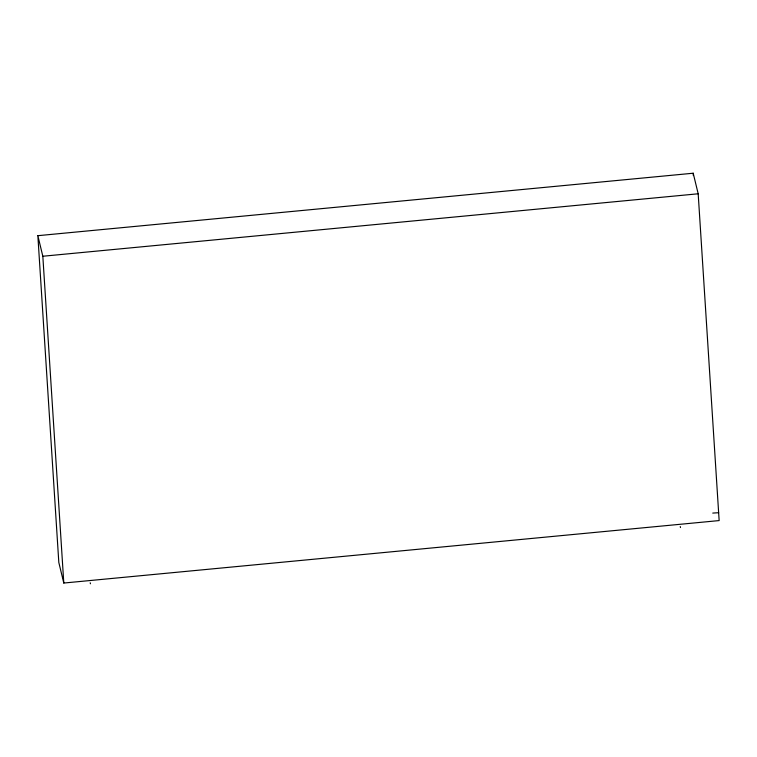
<?xml version="1.0" encoding="UTF-8"?>
<svg xmlns="http://www.w3.org/2000/svg" width="757" height="757" viewBox="0 0 757 757"><rect width="100%" height="100%" fill="white"/><g stroke="black" fill="none" stroke-linecap="round" stroke-linejoin="round"><path stroke-width="1.14" d="M37.85 235.682L693.204 173.221L698.181 193.783L719.15 520.579L63.796 583.041L58.819 562.479L37.85 235.682L42.827 256.245L63.796 583.041M42.827 256.245L698.181 193.783M712.753 513.085L718.648 512.707M680.25 526.541L680.486 527.544M90.206 582.786L90.452 583.779M693.204 173.221L693.355 175.577"/></g></svg>
